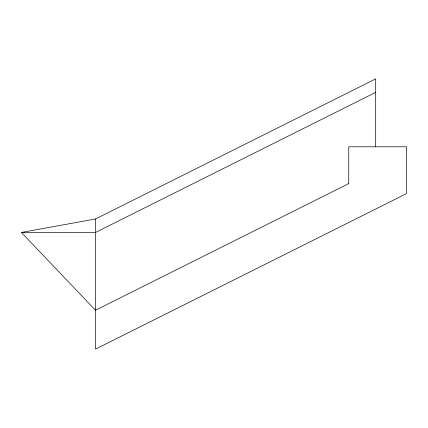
<?xml version="1.0" encoding="UTF-8"?>
<svg xmlns="http://www.w3.org/2000/svg" width="428" height="428" viewBox="0 0 428 428"><rect width="100%" height="100%" fill="white"/><g stroke="black" fill="none" stroke-linecap="round" stroke-linejoin="round"><path stroke-width="0.64" d="M348.809 183.575L95.492 310.23L21.4 232.452L95.492 218.981L375.693 78.88L375.693 146.82M375.693 92.352L95.492 232.452L21.4 232.452M348.75 183.601L348.75 146.799L406.6 146.799L406.6 193.563L95.492 349.12L95.492 218.981"/></g></svg>
